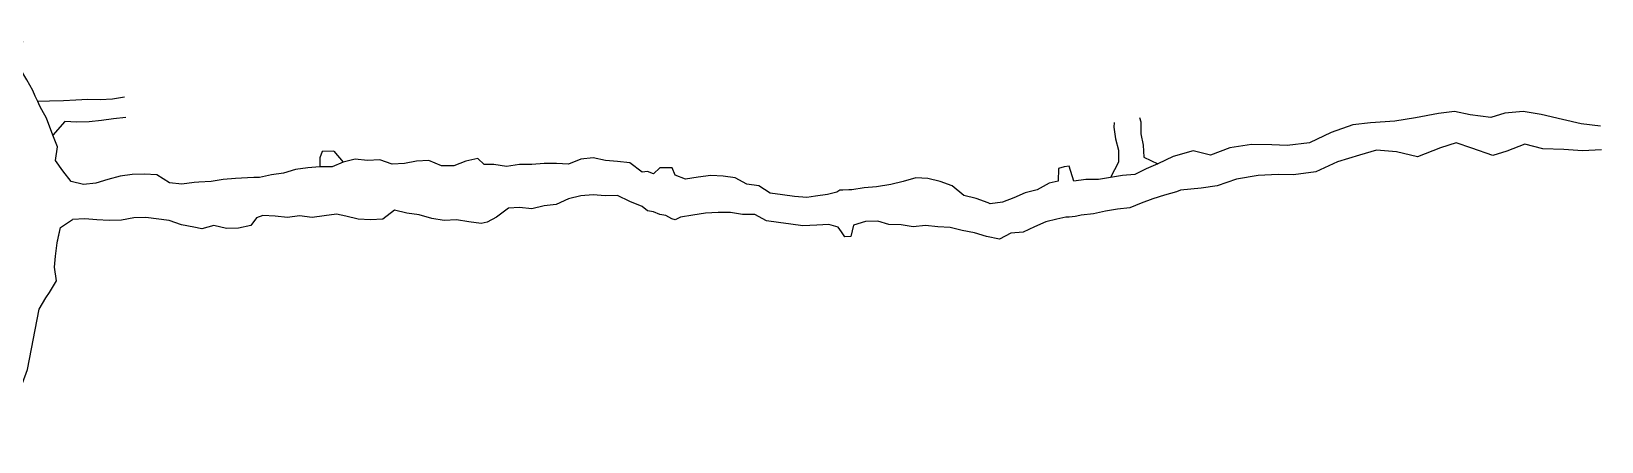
# Model space of a CAD drawing. Extents: x 9075 to 12914, y 9299 to 10364.
# Drawn here: x 12657.9 to 12914.3, y 9430.8 to 9497.7 of the extents above; entities that cross this region are included whole.
import ezdxf

# ---------------------------------------------------------------- set-up
doc = ezdxf.new("R2010")
doc.units = 0
doc.header["$MEASUREMENT"] = 0
for name, color, linetype in [('F-440-5878-E-SCR', 30, 'CONTINUOUS'), ('XC-440-5875-SW-SCR', 30, 'CONTINUOUS'), ('XC-440-5893-W-SCR', 30, 'CONTINUOUS')]:
    doc.layers.add(name, color=color, linetype=linetype)

msp = doc.modelspace()

# ---------------------------------------------------------------- linework, layer by layer
at = {"layer": 'F-440-5878-E-SCR', "ltscale": 0.13}
for points in [[(12838.833, 9483.717, -402.712), (12839.074, 9483.021, -402.829), (12839.06, 9481.063, -403.299), (12839.437, 9479.184, -403.77), (12839.52, 9477.245, -404.34), (12841.812, 9476.133, -404.848)], [(12838.833, 9483.717, -405.412), (12839.074, 9483.021, -405.629), (12839.06, 9481.063, -406.199), (12839.437, 9479.184, -406.77), (12839.52, 9477.245, -407.34), (12841.812, 9476.133, -409.048)], [(12914.064, 9482.304, -404.265), (12910.927, 9482.643, -404.165), (12907.855, 9483.387, -404.164), (12904.377, 9484.209, -404.239), (12901.462, 9484.66, -404.363), (12898.481, 9484.407, -403.963), (12896.164, 9483.687, -403.862), (12892.818, 9484.116, -404.062), (12890.265, 9484.686, -404.361), (12887.659, 9484.352, -404.561), (12883.86, 9483.656, -404.66), (12880.535, 9483.084, -404.46)], [(12914.064, 9482.304, -408.165), (12910.927, 9482.643, -408.265), (12907.855, 9483.387, -408.264), (12904.377, 9484.209, -408.164), (12901.462, 9484.66, -408.163), (12898.481, 9484.407, -408.163), (12896.164, 9483.687, -408.162), (12892.818, 9484.116, -408.162), (12890.265, 9484.686, -408.061), (12887.659, 9484.352, -408.161), (12883.86, 9483.656, -408.26), (12880.535, 9483.084, -408.16)], [(12834.715, 9482.89, -402.712), (12834.662, 9482.135, -402.829), (12834.942, 9480.236, -403.299), (12835.417, 9478.377, -403.77), (12835.403, 9476.418, -404.34), (12834.102, 9473.938, -404.33)], [(12834.715, 9482.89, -405.412), (12834.662, 9482.135, -405.629), (12834.942, 9480.236, -406.199), (12835.417, 9478.377, -406.77), (12835.403, 9476.418, -407.34), (12834.102, 9473.938, -408.83)], [(12880.535, 9483.084, -404.46), (12876.535, 9482.856, -404.538), (12873.657, 9482.532, -404.633), (12870.121, 9481.244, -404.427), (12866.604, 9479.551, -404.886), (12862.941, 9479.158, -404.614), (12860.41, 9479.217, -404.71), (12857.093, 9479.308, -404.405), (12853.563, 9478.739, -404.699), (12850.437, 9477.541, -404.493), (12847.57, 9478.244, -405.189), (12844.321, 9477.326, -404.883)], [(12880.535, 9483.084, -408.16), (12876.535, 9482.856, -408.438), (12873.657, 9482.532, -408.433), (12870.121, 9481.244, -408.627), (12866.604, 9479.551, -408.48), (12862.941, 9479.158, -408.514), (12860.41, 9479.217, -408.41), (12857.093, 9479.308, -408.505), (12853.563, 9478.739, -408.399), (12850.437, 9477.541, -408.493), (12847.57, 9478.244, -408.489), (12844.321, 9477.326, -408.483)], [(12914.264, 9478.409, -404.265), (12911.153, 9478.249, -404.165), (12908.107, 9478.493, -404.164), (12904.665, 9478.617, -404.239), (12901.733, 9479.367, -404.363), (12898.799, 9478.215, -403.963), (12896.483, 9477.495, -403.862), (12893.095, 9478.723, -404.062), (12890.527, 9479.593, -404.361), (12887.947, 9478.759, -404.561), (12884.188, 9477.264, -404.66), (12880.791, 9478.091, -404.46)], [(12914.264, 9478.409, -408.165), (12911.153, 9478.249, -408.265), (12908.107, 9478.493, -408.264), (12904.665, 9478.617, -408.164), (12901.733, 9479.367, -408.163), (12898.799, 9478.215, -408.163), (12896.483, 9477.495, -408.162), (12893.095, 9478.723, -408.162), (12890.527, 9479.593, -408.061), (12887.947, 9478.759, -408.161), (12884.188, 9477.264, -408.26), (12880.791, 9478.091, -408.16)], [(12880.791, 9478.091, -404.46), (12877.52, 9478.362, -404.538), (12874.75, 9477.55, -404.633), (12871.171, 9476.458, -404.427), (12867.632, 9474.863, -404.886), (12863.991, 9474.371, -404.614), (12861.46, 9474.43, -404.71), (12858.207, 9474.229, -404.405), (12854.677, 9473.66, -404.699), (12851.53, 9472.56, -404.493), (12848.898, 9472.188, -405.189), (12845.521, 9471.856, -404.883)], [(12880.791, 9478.091, -408.16), (12877.52, 9478.362, -408.438), (12874.75, 9477.55, -408.433), (12871.171, 9476.458, -408.627), (12867.632, 9474.863, -408.48), (12863.991, 9474.371, -408.514), (12861.46, 9474.43, -408.41), (12858.207, 9474.229, -408.505), (12854.677, 9473.66, -408.399), (12851.53, 9472.56, -408.493), (12848.898, 9472.188, -408.489), (12845.521, 9471.856, -408.483)]]:
    msp.add_polyline3d(points, dxfattribs=at)
at = {"layer": 'F-440-5878-E-SCR', "color": 30}
for points in [[(12708.832, 9476.4, -407.477), (12708.832, 9476.4, -407.477), (12707.069, 9475.629, -407.722), (12705.059, 9475.656, -407.492), (12703.067, 9475.484, -407.463), (12701.083, 9475.213, -407.434), (12699.125, 9474.643, -407.505), (12697.141, 9474.371, -407.475), (12695.175, 9473.901, -407.446)], [(12708.832, 9476.4, -402.877), (12708.832, 9476.4, -402.877), (12707.069, 9475.629, -403.122), (12705.059, 9475.656, -402.792), (12703.067, 9475.484, -402.463), (12701.083, 9475.213, -402.034), (12699.125, 9474.643, -402.105), (12697.141, 9474.371, -402.075), (12695.175, 9473.901, -402.546)], [(12707.303, 9478.211, -407.117), (12707.303, 9478.211, -407.117), (12708.832, 9476.4, -407.477)], [(12707.303, 9478.211, -402.417), (12707.303, 9478.211, -402.417), (12708.832, 9476.4, -402.877)], [(12733.461, 9476.021, -403.199), (12731.878, 9476.043, -403.365), (12730.83, 9476.992, -403.061), (12728.847, 9476.593, -403.054), (12726.885, 9475.795, -403.046), (12724.882, 9475.795, -403.338), (12722.835, 9476.695, -402.931), (12720.837, 9476.596, -402.923), (12718.855, 9476.197, -403.015), (12716.857, 9476.097, -403.208), (12714.82, 9476.797, -402.9), (12712.822, 9476.698, -402.992), (12710.81, 9476.898, -402.985), (12708.832, 9476.4, -402.877)], [(12733.461, 9476.021, -407.671), (12731.878, 9476.043, -407.665), (12730.83, 9476.992, -407.661), (12728.847, 9476.593, -407.554), (12726.885, 9475.795, -407.546), (12724.882, 9475.795, -407.638), (12722.835, 9476.695, -407.631), (12720.837, 9476.596, -407.623), (12718.855, 9476.197, -407.615), (12716.857, 9476.097, -407.608), (12714.82, 9476.797, -407.6), (12712.822, 9476.698, -407.492), (12710.81, 9476.898, -407.385), (12708.832, 9476.4, -407.477)]]:
    msp.add_polyline3d(points, dxfattribs=at)
at = {"layer": 'F-440-5878-E-SCR'}
for points in [[(12705.405, 9478.134, -407.117), (12705.405, 9478.134, -407.117), (12705.046, 9477.12, -407.172), (12705.059, 9475.656, -407.492), (12705.059, 9475.656, -407.492), (12705.059, 9475.656, -407.492)], [(12705.405, 9478.134, -402.417), (12705.405, 9478.134, -402.417), (12705.046, 9477.12, -402.472), (12705.059, 9475.656, -402.792), (12705.059, 9475.656, -402.792), (12705.059, 9475.656, -402.792)], [(12707.303, 9478.211, -407.117), (12705.405, 9478.134, -407.117)], [(12707.303, 9478.211, -402.417), (12705.405, 9478.134, -402.417)], [(12737.639, 9476.021, -407.731), (12735.478, 9475.721, -407.684), (12733.461, 9476.021, -407.671)], [(12737.639, 9476.021, -402.531), (12735.478, 9475.721, -403.384), (12733.461, 9476.021, -403.199)], [(12758.52, 9474.899, -403.904), (12757.637, 9474.8, -403.891), (12755.639, 9476.302, -403.485), (12753.639, 9476.504, -403.479), (12751.639, 9476.707, -403.273), (12749.64, 9477.109, -403.167), (12747.64, 9476.911, -403.161), (12745.639, 9476.113, -402.855), (12743.639, 9476.215, -402.649), (12741.639, 9476.217, -402.643), (12739.639, 9476.019, -402.937), (12737.639, 9476.021, -402.531)], [(12758.52, 9474.899, -407.794), (12757.637, 9474.8, -407.891), (12755.639, 9476.302, -407.885), (12753.639, 9476.504, -407.779), (12751.639, 9476.707, -407.773), (12749.64, 9477.109, -407.867), (12747.64, 9476.911, -407.861), (12745.639, 9476.113, -407.655), (12743.639, 9476.215, -407.549), (12741.639, 9476.217, -407.543), (12739.639, 9476.019, -407.737), (12737.639, 9476.021, -407.731)], [(12844.321, 9477.326, -408.483), (12844.321, 9477.326, -408.483), (12841.812, 9476.133, -409.048), (12839.943, 9475.316, -408.943), (12838.096, 9474.401, -408.839), (12836.078, 9474.267, -408.835), (12834.102, 9473.938, -408.83), (12832.127, 9473.61, -408.726), (12830.088, 9473.574, -408.722), (12828.091, 9473.343, -408.717), (12827.363, 9475.743, -408.717), (12826.56, 9475.67, -408.715), (12825.604, 9475.359, -408.713), (12825.542, 9473.298, -408.612), (12824.076, 9472.978, -408.708), (12822.121, 9471.914, -408.981)], [(12680.494, 9473.028, -402.064), (12678.42, 9474.34, -401.156), (12676.416, 9474.476, -401.3), (12674.417, 9474.411, -401.443), (12672.426, 9474.147, -401.686), (12670.444, 9473.582, -401.93), (12668.462, 9473.018, -402.573), (12666.47, 9472.754, -402.517), (12664.452, 9473.289, -402.76)], [(12680.494, 9473.028, -406.964), (12678.42, 9474.34, -407.256), (12676.416, 9474.476, -407.1), (12674.417, 9474.411, -407.043), (12672.426, 9474.147, -406.986), (12670.444, 9473.582, -406.93), (12668.462, 9473.018, -406.873), (12666.47, 9472.754, -406.817), (12664.452, 9473.289, -406.76)], [(12695.175, 9473.901, -407.446), (12694.245, 9473.932, -407.3), (12693.248, 9473.867, -407.336), (12691.254, 9473.737, -407.407), (12689.259, 9473.607, -407.479), (12687.278, 9473.277, -407.55), (12685.283, 9473.147, -407.422)], [(12695.175, 9473.901, -402.546), (12694.245, 9473.932, -402.4), (12693.248, 9473.867, -401.936), (12691.254, 9473.737, -401.707), (12689.259, 9473.607, -401.779), (12687.278, 9473.277, -401.45), (12685.283, 9473.147, -401.767)], [(12764.733, 9473.669, -403.677), (12763.02, 9474.294, -403.607), (12762.521, 9475.495, -403.806), (12761.521, 9475.496, -403.803), (12760.521, 9475.497, -404), (12759.52, 9474.498, -403.997), (12758.52, 9474.899, -403.904)], [(12764.733, 9473.669, -407.977), (12763.02, 9474.294, -407.907), (12762.521, 9475.495, -407.906), (12761.521, 9475.496, -407.903), (12760.521, 9475.497, -407.7), (12759.52, 9474.498, -407.697), (12758.52, 9474.899, -407.794)], [(12785.938, 9470.856, -404.627), (12784.508, 9470.666, -404.549), (12782.513, 9470.837, -404.532), (12780.531, 9471.108, -404.515), (12778.55, 9471.379, -404.497), (12776.69, 9472.541, -404.48), (12774.708, 9472.811, -404.463), (12772.835, 9473.875, -403.846), (12770.854, 9474.145, -403.429), (12768.845, 9474.218, -403.612), (12766.796, 9473.993, -403.194), (12764.733, 9473.669, -403.677)], [(12785.938, 9470.856, -408.157), (12784.508, 9470.666, -408.149), (12782.513, 9470.837, -408.232), (12780.531, 9471.108, -408.115), (12778.55, 9471.379, -408.097), (12776.69, 9472.541, -407.98), (12774.708, 9472.811, -407.963), (12772.835, 9473.875, -408.046), (12770.854, 9474.145, -407.929), (12768.845, 9474.218, -407.912), (12766.796, 9473.993, -407.894), (12764.733, 9473.669, -407.977)], [(12814.447, 9469.646, -405.272), (12814.115, 9469.782, -405.207), (12812.147, 9470.48, -405.254), (12810.17, 9470.977, -405.2), (12808.247, 9472.573, -405.147), (12806.279, 9473.271, -404.993), (12804.302, 9473.768, -404.84), (12802.305, 9473.866, -404.686), (12800.274, 9473.265, -404.932), (12798.248, 9472.764, -404.979)], [(12814.447, 9469.646, -409.037), (12814.115, 9469.782, -409.007), (12812.147, 9470.48, -408.854), (12810.17, 9470.977, -408.8), (12808.247, 9472.573, -408.847), (12806.279, 9473.271, -408.793), (12804.302, 9473.768, -408.64), (12802.305, 9473.866, -408.686), (12800.274, 9473.265, -408.532), (12798.248, 9472.764, -408.479)], [(12685.283, 9473.147, -407.422), (12684.495, 9473.102, -407.191), (12682.493, 9472.815, -407.078), (12680.494, 9473.028, -406.964)], [(12685.283, 9473.147, -401.767), (12684.495, 9473.102, -401.491), (12682.493, 9472.815, -402.078), (12680.494, 9473.028, -402.064)], [(12758.514, 9468.499, -403.904), (12757.631, 9469.2, -403.891), (12755.632, 9470.002, -403.485), (12753.633, 9471.004, -403.479), (12751.633, 9470.907, -403.273), (12749.633, 9471.109, -403.167), (12747.633, 9470.911, -403.161), (12745.633, 9470.413, -402.855), (12743.632, 9469.515, -402.649), (12741.632, 9469.317, -402.643), (12739.631, 9468.819, -402.937), (12737.631, 9469.021, -402.531)], [(12758.514, 9468.499, -407.794), (12757.631, 9469.2, -407.891), (12755.632, 9470.002, -407.885), (12753.633, 9471.004, -407.779), (12751.633, 9470.907, -407.773), (12749.633, 9471.109, -407.867), (12747.633, 9470.911, -407.861), (12745.633, 9470.413, -407.655), (12743.632, 9469.515, -407.549), (12741.632, 9469.317, -407.543), (12739.631, 9468.819, -407.737), (12737.631, 9469.021, -407.731)], [(12798.248, 9472.764, -408.479), (12795.876, 9472.398, -408.431), (12793.883, 9472.21, -408.376), (12791.895, 9471.921, -408.321), (12791.395, 9471.899, -408.308), (12790.397, 9471.855, -408.28), (12789.897, 9471.833, -408.266), (12789.411, 9471.511, -408.253), (12787.927, 9471.144, -408.312), (12785.938, 9470.856, -408.157)], [(12798.248, 9472.764, -404.979), (12795.876, 9472.398, -404.731), (12793.883, 9472.21, -404.576), (12791.895, 9471.921, -404.321), (12791.395, 9471.899, -404.408), (12790.397, 9471.855, -404.48), (12789.897, 9471.833, -404.466), (12789.411, 9471.511, -404.553), (12787.927, 9471.144, -404.512), (12785.938, 9470.856, -404.627)], [(12822.121, 9471.914, -405.081), (12820.19, 9471.395, -405.17), (12818.336, 9470.586, -405.059), (12816.456, 9469.875, -405.148), (12814.447, 9469.646, -405.272)], [(12822.121, 9471.914, -408.981), (12820.19, 9471.395, -408.97), (12818.336, 9470.586, -408.959), (12816.456, 9469.875, -408.948), (12814.447, 9469.646, -409.037)], [(12845.521, 9471.856, -404.883), (12844.853, 9471.577, -404.852), (12842.921, 9471.052, -404.848), (12841.009, 9470.431, -404.943), (12839.119, 9469.711, -404.839), (12837.229, 9468.991, -404.535), (12835.233, 9468.76, -404.33), (12833.257, 9468.432, -404.726), (12831.303, 9468.005, -404.822), (12829.307, 9467.774, -404.917), (12829.111, 9467.731, -405.017), (12828.33, 9467.561, -405.015), (12827.331, 9467.445, -405.113), (12826.821, 9467.436, -405.112), (12825.356, 9467.116, -405.208), (12823.522, 9466.698, -405.081)], [(12845.521, 9471.856, -408.483), (12844.853, 9471.577, -408.952), (12842.921, 9471.052, -409.048), (12841.009, 9470.431, -408.943), (12839.119, 9469.711, -408.839), (12837.229, 9468.991, -408.835), (12835.233, 9468.76, -408.83), (12833.257, 9468.432, -408.726), (12831.303, 9468.005, -408.722), (12829.307, 9467.774, -408.717), (12829.111, 9467.731, -408.717), (12828.33, 9467.561, -408.715), (12827.331, 9467.445, -408.713), (12826.821, 9467.436, -408.612), (12825.356, 9467.116, -408.708), (12823.522, 9466.698, -408.981)], [(12733.888, 9467.432, -403.199), (12732.345, 9466.654, -403.365), (12731.356, 9466.405, -403.061), (12729.339, 9466.705, -403.054), (12727.321, 9467.006, -403.046), (12725.324, 9466.906, -403.338), (12723.306, 9467.207, -402.931), (12721.274, 9467.806, -402.923), (12719.257, 9468.107, -403.015), (12717.229, 9468.607, -403.208), (12715.301, 9467.109, -402.9), (12713.304, 9467.01, -402.992), (12711.296, 9467.11, -402.985), (12709.269, 9467.61, -402.877)], [(12733.888, 9467.432, -407.671), (12732.345, 9466.654, -407.665), (12731.356, 9466.405, -407.661), (12729.339, 9466.705, -407.554), (12727.321, 9467.006, -407.546), (12725.324, 9466.906, -407.638), (12723.306, 9467.207, -407.631), (12721.274, 9467.806, -407.623), (12719.257, 9468.107, -407.615), (12717.229, 9468.607, -407.608), (12715.301, 9467.109, -407.6), (12713.304, 9467.01, -407.492), (12711.296, 9467.11, -407.385), (12709.269, 9467.61, -407.477)], [(12737.631, 9469.021, -407.731), (12735.816, 9468.93, -407.684), (12733.888, 9467.432, -407.671)], [(12737.631, 9469.021, -402.531), (12735.816, 9468.93, -403.384), (12733.888, 9467.432, -403.199)], [(12763.881, 9467.427, -403.677), (12763.012, 9466.994, -403.607), (12762.512, 9467.195, -403.806), (12761.513, 9467.696, -403.803), (12760.513, 9467.897, -404), (12759.513, 9468.298, -403.997), (12758.514, 9468.499, -403.904)], [(12763.881, 9467.427, -407.977), (12763.012, 9466.994, -407.907), (12762.512, 9467.195, -407.906), (12761.513, 9467.696, -407.903), (12760.513, 9467.897, -407.7), (12759.513, 9468.298, -407.697), (12758.514, 9468.499, -407.794)], [(12680.454, 9466.929, -406.964), (12680.454, 9466.929, -406.964), (12676.645, 9467.379, -407.1), (12674.647, 9467.315, -407.043), (12672.658, 9466.95, -406.986), (12670.66, 9466.886, -406.93), (12668.655, 9467.021, -406.873), (12666.651, 9467.156, -406.817), (12664.653, 9467.092, -406.76)], [(12680.454, 9466.929, -402.064), (12680.454, 9466.929, -402.064), (12676.645, 9467.379, -401.3), (12674.647, 9467.315, -401.443), (12672.658, 9466.95, -401.686), (12670.66, 9466.886, -401.93), (12668.655, 9467.021, -402.573), (12666.651, 9467.156, -402.517), (12664.653, 9467.092, -402.76)], [(12685.778, 9465.563, -407.422), (12684.447, 9465.802, -407.191), (12682.449, 9466.215, -407.078), (12680.454, 9466.929, -406.964)], [(12685.778, 9465.563, -401.767), (12684.447, 9465.802, -401.491), (12682.449, 9466.215, -402.078), (12680.454, 9466.929, -402.064)], [(12695.707, 9467.723, -407.446), (12694.675, 9467.346, -407.3), (12693.756, 9466.084, -407.336), (12691.781, 9465.654, -407.407), (12689.78, 9465.624, -407.479), (12687.746, 9466.093, -407.55), (12685.778, 9465.563, -407.422)], [(12695.707, 9467.723, -402.546), (12694.675, 9467.346, -402.4), (12693.756, 9466.084, -401.936), (12691.781, 9465.654, -401.707), (12689.78, 9465.624, -401.779), (12687.746, 9466.093, -401.45), (12685.778, 9465.563, -401.767)], [(12707.73, 9467.957, -407.722), (12705.747, 9467.686, -407.492), (12703.763, 9467.414, -407.463), (12701.736, 9467.641, -407.434), (12699.752, 9467.37, -407.505), (12697.725, 9467.596, -407.475), (12695.707, 9467.723, -407.446)], [(12707.73, 9467.957, -403.122), (12705.747, 9467.686, -402.792), (12703.763, 9467.414, -402.463), (12701.736, 9467.641, -402.034), (12699.752, 9467.37, -402.105), (12697.725, 9467.596, -402.075), (12695.707, 9467.723, -402.546)], [(12709.269, 9467.61, -407.477), (12707.73, 9467.957, -407.722)], [(12709.269, 9467.61, -402.877), (12707.73, 9467.957, -403.122)], [(12786.147, 9466.161, -404.627), (12783.872, 9466.009, -404.549), (12781.89, 9466.28, -404.532), (12779.909, 9466.55, -404.515), (12777.927, 9466.821, -404.497), (12776.054, 9467.884, -404.48), (12774.032, 9467.857, -404.463), (12772.064, 9468.227, -403.846), (12770.042, 9468.2, -403.429), (12768.006, 9468.075, -403.612), (12765.943, 9467.751, -403.194), (12763.881, 9467.427, -403.677)], [(12786.147, 9466.161, -408.157), (12783.872, 9466.009, -408.149), (12781.89, 9466.28, -408.232), (12779.909, 9466.55, -408.115), (12777.927, 9466.821, -408.097), (12776.054, 9467.884, -407.98), (12774.032, 9467.857, -407.963), (12772.064, 9468.227, -408.046), (12770.042, 9468.2, -407.929), (12768.006, 9468.075, -407.912), (12765.943, 9467.751, -407.894), (12763.881, 9467.427, -407.977)], [(12797.929, 9466.272, -408.479), (12796.124, 9466.804, -408.431), (12794.127, 9466.715, -408.376), (12792.152, 9466.127, -408.321), (12791.733, 9464.307, -408.308), (12790.734, 9464.262, -408.28), (12790.199, 9465.039, -408.266), (12789.664, 9465.816, -408.253), (12788.144, 9466.249, -408.312), (12786.147, 9466.161, -408.157)], [(12797.929, 9466.272, -404.979), (12796.124, 9466.804, -404.731), (12794.127, 9466.715, -404.576), (12792.152, 9466.127, -404.321), (12791.733, 9464.307, -404.408), (12790.734, 9464.262, -404.48), (12790.199, 9465.039, -404.466), (12789.664, 9465.816, -404.553), (12788.144, 9466.249, -404.512), (12786.147, 9466.161, -404.627)], [(12816.003, 9463.851, -405.272), (12813.845, 9464.289, -405.207), (12811.873, 9464.886, -405.254), (12809.891, 9465.284, -405.2), (12807.913, 9465.782, -405.147), (12805.916, 9465.88, -404.993), (12803.924, 9466.078, -404.84), (12801.913, 9465.876, -404.686), (12799.926, 9466.174, -404.932), (12797.929, 9466.272, -404.979)], [(12816.003, 9463.851, -409.037), (12813.845, 9464.289, -409.007), (12811.873, 9464.886, -408.854), (12809.891, 9465.284, -408.8), (12807.913, 9465.782, -408.847), (12805.916, 9465.88, -408.793), (12803.924, 9466.078, -408.64), (12801.913, 9465.876, -408.686), (12799.926, 9466.174, -408.532), (12797.929, 9466.272, -408.479)], [(12823.522, 9466.698, -405.081), (12821.668, 9465.89, -405.17), (12819.84, 9464.985, -405.059), (12817.805, 9464.852, -405.148), (12816.003, 9463.851, -405.272)], [(12823.522, 9466.698, -408.981), (12821.668, 9465.89, -408.97), (12819.84, 9464.985, -408.959), (12817.805, 9464.852, -408.948), (12816.003, 9463.851, -409.037)]]:
    msp.add_polyline3d(points, dxfattribs=at)
at = {"layer": 'XC-440-5875-SW-SCR'}
for points in [[(12659.214, 9452.466, -403.203), (12660.323, 9454.271, -403.154), (12660.926, 9455.163, -402.53), (12662.055, 9457.066, -401.879), (12661.719, 9459.288, -401.827), (12661.906, 9461.089, -402.283), (12662.177, 9463.28, -402.129), (12662.72, 9465.784, -402.067)], [(12659.214, 9452.466, -407.003), (12660.323, 9454.271, -406.954), (12660.926, 9455.163, -407.03), (12662.055, 9457.066, -407.079), (12661.719, 9459.288, -407.027), (12661.906, 9461.089, -406.983), (12662.177, 9463.28, -406.929), (12662.559, 9465.039, -406.885)], [(12645.557, 9430.846, -402.197), (12646.506, 9432.191, -402.256), (12647.695, 9433.262, -402.074), (12649.113, 9434.676, -402.296), (12650.829, 9436.357, -402.322), (12652.604, 9437.823, -402.447), (12655.183, 9438.397, -402.373), (12656.489, 9440.383, -401.898), (12657.312, 9442.606, -402.621), (12659.214, 9452.466, -403.203)], [(12645.557, 9430.846, -406.097), (12646.506, 9432.191, -406.056), (12647.695, 9433.262, -406.074), (12649.113, 9434.676, -406.096), (12650.829, 9436.357, -406.122), (12652.604, 9437.823, -406.147), (12655.183, 9438.397, -406.273), (12656.489, 9440.383, -406.398), (12657.312, 9442.606, -406.321), (12659.214, 9452.466, -407.003)]]:
    msp.add_polyline3d(points, dxfattribs=at)
at = {"layer": 'XC-440-5893-W-SCR'}
for points in [[(12661.473, 9480.799, -406.582), (12660.393, 9483.604, -406.681), (12659.658, 9484.926, -406.648), (12659.309, 9485.541, -406.633), (12659.016, 9486.285, -406.615), (12658.557, 9487.179, -406.593), (12658.191, 9488.109, -406.571), (12657.18, 9489.86, -406.527), (12656.169, 9491.611, -406.483), (12655.437, 9493.472, -406.439), (12655.28, 9495.236, -406.402), (12656.566, 9496.065, -406.395), (12656.2, 9496.995, -406.373), (12655.907, 9497.739, -406.356), (12654.531, 9497.413, -406.351)], [(12661.473, 9480.799, -401.582), (12660.393, 9483.604, -401.981), (12659.658, 9484.926, -402.248), (12659.309, 9485.541, -402.333), (12659.016, 9486.285, -402.415), (12658.557, 9487.179, -402.493), (12658.191, 9488.109, -402.671), (12657.18, 9489.86, -402.827), (12656.169, 9491.611, -402.483), (12655.437, 9493.472, -402.539), (12655.28, 9495.236, -402.402), (12656.566, 9496.065, -402.395), (12656.2, 9496.995, -402.373), (12655.907, 9497.739, -402.356), (12654.531, 9497.413, -402.551)], [(12673.155, 9487.019, -406.047), (12671.172, 9486.701, -406.138), (12669.178, 9486.583, -405.929), (12667.172, 9486.664, -406.12), (12665.177, 9486.546, -406.311), (12663.183, 9486.428, -406.401), (12660.883, 9486.392, -406.406), (12659.016, 9486.285, -406.615)], [(12673.155, 9487.019, -403.147), (12671.172, 9486.701, -402.638), (12669.178, 9486.583, -403.229), (12667.172, 9486.664, -402.92), (12665.177, 9486.546, -403.011), (12663.183, 9486.428, -403.101), (12660.883, 9486.392, -403.006), (12659.016, 9486.285, -402.415)], [(12673.35, 9483.725, -406.047), (12671.362, 9483.507, -406.138), (12669.379, 9483.189, -405.929), (12667.391, 9482.971, -406.12), (12665.39, 9482.953, -406.311), (12663.384, 9483.034, -406.401), (12661.473, 9480.799, -406.582)], [(12673.35, 9483.725, -403.147), (12671.362, 9483.507, -402.638), (12669.379, 9483.189, -403.229), (12667.391, 9482.971, -402.92), (12665.39, 9482.953, -403.011), (12663.384, 9483.034, -403.101), (12661.473, 9480.799, -401.582)], [(12664.452, 9473.289, -406.76), (12663.106, 9474.995, -406.669), (12661.91, 9476.674, -406.64), (12662.203, 9478.937, -406.611), (12661.473, 9480.799, -406.582)], [(12664.452, 9473.289, -402.76), (12663.106, 9474.995, -402.169), (12661.91, 9476.674, -402.04), (12662.203, 9478.937, -401.911), (12661.473, 9480.799, -401.582)], [(12662.72, 9465.784, -402.429), (12664.653, 9467.092, -402.76)], [(12662.72, 9465.784, -406.497), (12664.653, 9467.092, -406.76)]]:
    msp.add_polyline3d(points, dxfattribs=at)

doc.saveas('drawing.dxf')
